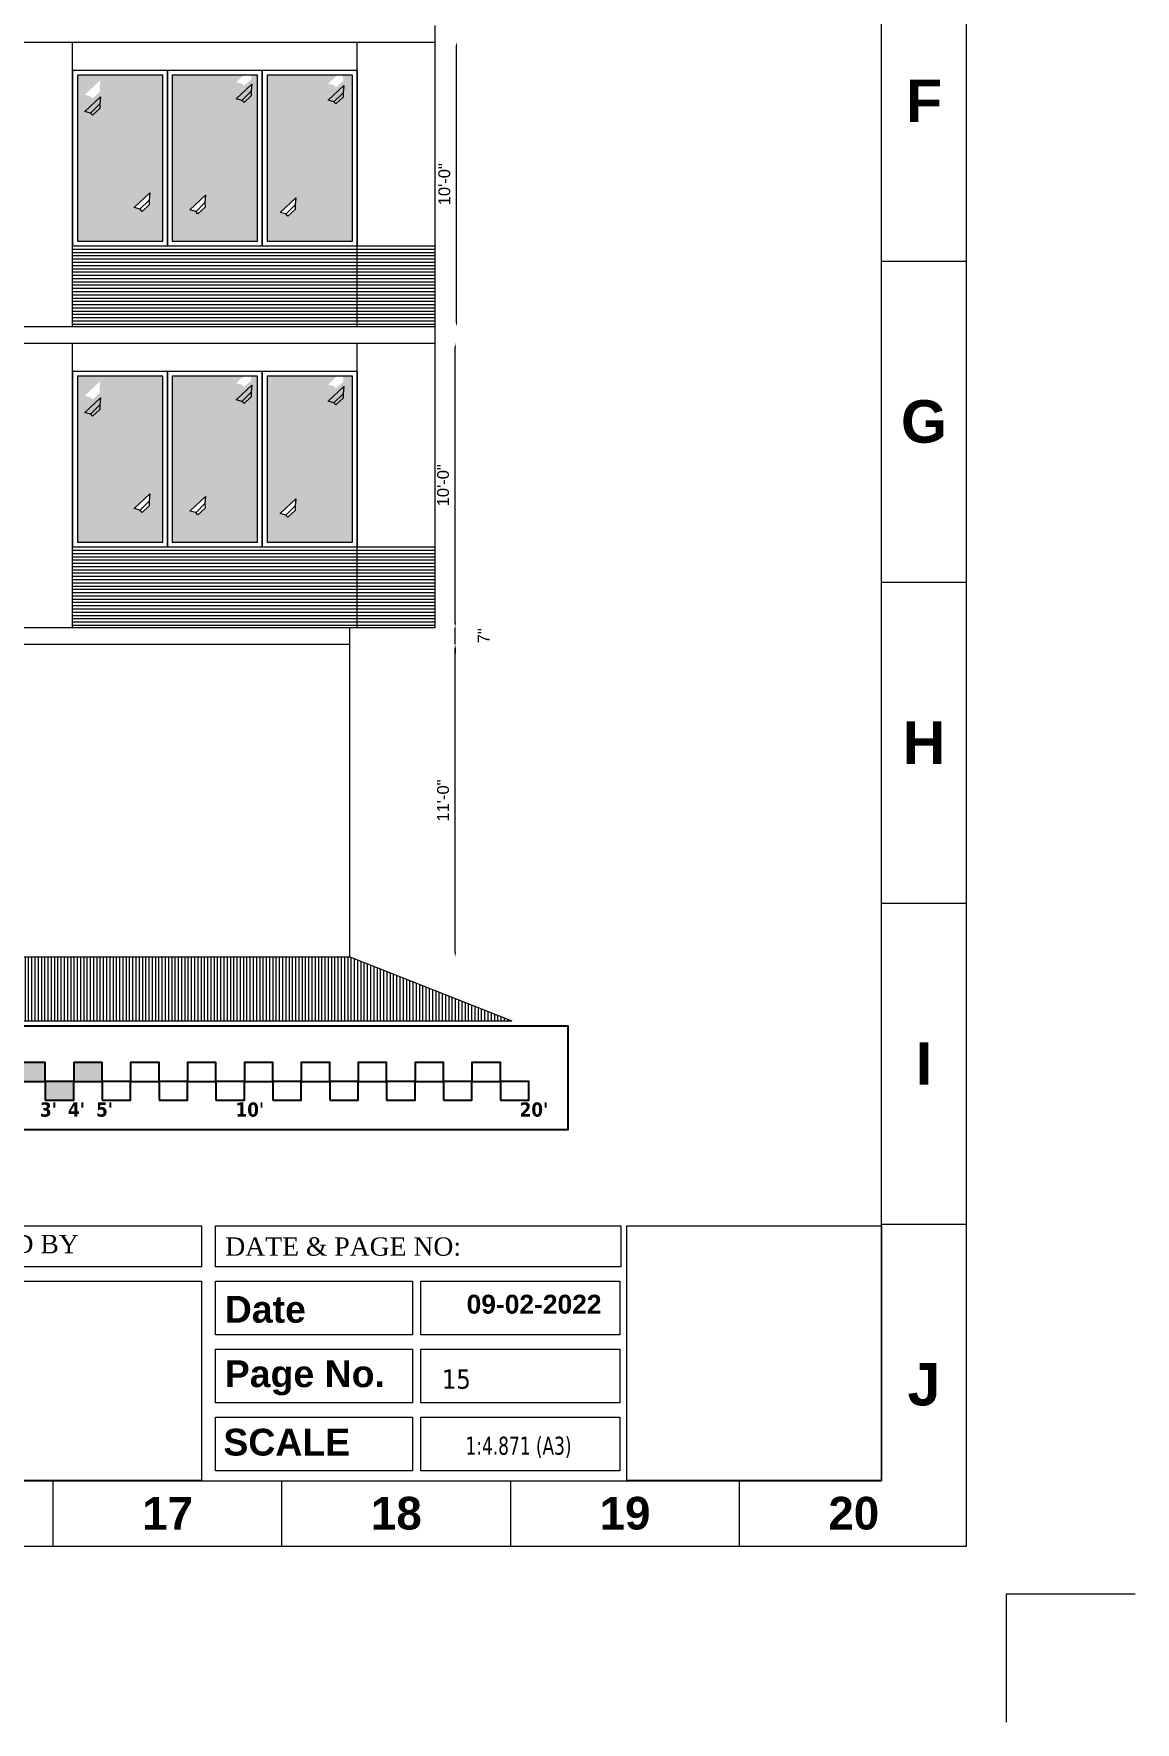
# Model space of a CAD drawing. Header units: inches. Extents: x -250485 to 735580, y -140410 to 288049.
# Drawn here: x 57968 to 58432, y 20857 to 21569 of the extents above; entities that cross this region are included whole.
import ezdxf

# ---------------------------------------------------------------- set-up
doc = ezdxf.new("R2010")
doc.units = ezdxf.units.IN
doc.header["$MEASUREMENT"] = 0
doc.header["$PDMODE"] = 35
doc.layers.get('0').update_dxf_attribs({"lineweight": 0})
doc.layers.get('Defpoints').update_dxf_attribs({"lineweight": 0})
doc.layers.add('-TB', color=7, linetype='Continuous')
for name, color, linetype, lineweight in [('AN-TEXT', 251, 'Continuous', 15), ('DIM 01', 250, 'Continuous', 9), ('DIM_WORKING', 7, 'Continuous', 0), ('FF-VALVES', 170, 'Continuous', 18), ('FIX', 251, 'Continuous', 0), ('Inline', 7, 'Continuous', 0), ('Layer1', 134, 'Continuous', 0), ('Line.1', 36, 'Continuous', 0), ('Outline', 7, 'Continuous', 0), ('Scale', 7, 'Continuous', 0), ('Scale_Text', 7, 'Continuous', 0), ('TEXT_TITLEBOX', 7, 'Continuous', 13), ('Titelblk', 7, 'Continuous', 25), ('TITLE', 7, 'Continuous', 20), ('Win', 5, 'Continuous', 0), ('window', 140, 'Continuous', 0)]:
    doc.layers.add(name, color=color, linetype=linetype, lineweight=lineweight)
doc.styles.add('arial narrow', font='tahoma.ttf')
doc.styles.add('isop', font='isocpeur.ttf')
doc.styles.add('SHT-TEXT-1', font='times.ttf', dxfattribs={"height": 12})
doc.styles.get("Standard").update_dxf_attribs({"font": 'arialbd.ttf', "height": 24})
doc.styles.add('SX', font='arial.ttf')
doc.dimstyles.new('DIM1', dxfattribs={"dimtxt": 15, "dimasz": 24, "dimexe": 0, "dimexo": 0, "dimgap": 20, "dimtad": 0, "dimdec": 0, "dimzin": 3, "dimdsep": 46, "dimlunit": 3, "dimtxsty": 'SX', "dimblk": 'OPEN30', "dimcen": 0, "dimse1": 1, "dimse2": 1, "dimclrd": 256, "dimclrt": 2, "dimadec": 0, "dimazin": 0, "dimtfac": 1, "dimtdec": 0, "dimtmove": 2, "dimatfit": 0, "dimldrblk": 'OPEN30', "dimfxl": 1, "dimtvp": 1, "dimtolj": 1, "dimtzin": 3, "dimlwd": -1, "dimarcsym": 0})
pattern_1 = [(0, (48924.7229, 18004.5232), (4e-16, 1.375), [])]
pattern_2 = [(0, (48924.7229, 18131.5232), (4e-16, 1.375), [])]

# ---------------------------------------------------------------- blocks, each defined once
blk = doc.blocks.new('*D478')
at = {"layer": 'Defpoints', "color": 0, "ltscale": 30, "transparency": 16777216}
for p in [(58100.92, 21311.64), (58145.32, 21311.64), (58100.92, 21179.64)]:
    blk.add_point(p, dxfattribs=at)
at = {"layer": 'DIM_WORKING', "ltscale": 30, "transparency": 16777216}
blk.add_line((58145.32, 21181.64), (58145.32, 21309.64), dxfattribs=at)
for points in [[(58144.99, 21309.64), (58145.65, 21309.64), (58145.32, 21311.64)], [(58144.99, 21181.64), (58145.65, 21181.64), (58145.32, 21179.64)]]:
    blk.add_solid(points, dxfattribs=at)
at = {"layer": 'DIM_WORKING', "ltscale": 30, "transparency": 16777216, "insert": (58140.21, 21245.64), "char_height": 5, "attachment_point": 5, "rotation": 90, "style": 'SX'}
blk.add_mtext('\\A1;11\'-0"', dxfattribs=at)
blk = doc.blocks.new('_Open30')
at = {"color": 0, "linetype": 'ByBlock', "lineweight": -2}
for p, q in [((-1, 0.27), (0, 0)), ((0, 0), (-1, -0.27)), ((0, 0), (-1, 0))]:
    blk.add_line(p, q, dxfattribs=at)
blk = doc.blocks.new('*D479')
at = {"layer": 'Defpoints', "color": 0, "ltscale": 30, "transparency": 16777216}
for p in [(58136.92, 21318.64), (58145.32, 21318.64), (58100.92, 21311.64)]:
    blk.add_point(p, dxfattribs=at)
at = {"layer": 'DIM_WORKING', "ltscale": 30, "transparency": 16777216}
for p, q in [((58145.32, 21320.64), (58145.32, 21322.64)), ((58145.32, 21311.64), (58145.32, 21318.64)), ((58145.32, 21309.64), (58145.32, 21307.64))]:
    blk.add_line(p, q, dxfattribs=at)
for points in [[(58144.99, 21320.64), (58145.65, 21320.64), (58145.32, 21318.64)], [(58144.99, 21309.64), (58145.65, 21309.64), (58145.32, 21311.64)]]:
    blk.add_solid(points, dxfattribs=at)
at = {"layer": 'DIM_WORKING', "ltscale": 30, "transparency": 16777216, "insert": (58157.32, 21315.14), "char_height": 5, "attachment_point": 5, "rotation": 90, "style": 'SX'}
blk.add_mtext('\\A1;7"', dxfattribs=at)
blk = doc.blocks.new('*D480')
at = {"layer": 'Defpoints', "color": 0, "ltscale": 30, "transparency": 16777216}
for p in [(58136.92, 21438.64), (58145.32, 21438.64), (58136.92, 21318.64)]:
    blk.add_point(p, dxfattribs=at)
at = {"layer": 'DIM_WORKING', "ltscale": 30, "transparency": 16777216}
blk.add_line((58145.32, 21320.64), (58145.32, 21436.64), dxfattribs=at)
for points in [[(58144.99, 21436.64), (58145.65, 21436.64), (58145.32, 21438.64)], [(58144.99, 21320.64), (58145.65, 21320.64), (58145.32, 21318.64)]]:
    blk.add_solid(points, dxfattribs=at)
at = {"layer": 'DIM_WORKING', "ltscale": 30, "transparency": 16777216, "insert": (58140.21, 21378.64), "char_height": 5, "attachment_point": 5, "rotation": 90, "style": 'SX'}
blk.add_mtext('\\A1;10\'-0"', dxfattribs=at)
blk = doc.blocks.new('*D481')
at = {"layer": 'Defpoints', "color": 0, "ltscale": 30, "transparency": 16777216}
for p in [(58136.92, 21565.64), (58145.84, 21565.64), (58136.92, 21445.64)]:
    blk.add_point(p, dxfattribs=at)
at = {"layer": 'DIM_WORKING', "ltscale": 30, "transparency": 16777216}
blk.add_line((58145.84, 21447.64), (58145.84, 21563.64), dxfattribs=at)
for points in [[(58145.51, 21563.64), (58146.18, 21563.64), (58145.84, 21565.64)], [(58145.51, 21447.64), (58146.18, 21447.64), (58145.84, 21445.64)]]:
    blk.add_solid(points, dxfattribs=at)
at = {"layer": 'DIM_WORKING', "ltscale": 30, "transparency": 16777216, "insert": (58140.74, 21505.64), "char_height": 5, "attachment_point": 5, "rotation": 90, "style": 'SX'}
blk.add_mtext('\\A1;10\'-0"', dxfattribs=at)
blk = doc.blocks.new('PAGE')
at = {"layer": 'Inline', "color": 252, "lineweight": 15}
blk.add_lwpolyline([(178051640.63, 22656441.11), (178051640.63, 22657235.79), (178050505.36, 22657235.79), (178050505.36, 22656441.11)], close=True, dxfattribs=at)
at = {"layer": 'Outline', "color": 252, "lineweight": 15}
for p, q in [((178051662.57, 22656424.24), (178051662.57, 22657252.66)), ((178050483.42, 22656424.24), (178051662.57, 22656424.24))]:
    blk.add_line(p, q, dxfattribs=at)
at = {"layer": 'Scale', "color": 252, "lineweight": 9}
for p, q in [((178051640.63, 22656755.67), (178051662.57, 22656755.67)), ((178051640.63, 22656672.88), (178051662.57, 22656672.88)), ((178051640.63, 22656590.1), (178051662.57, 22656590.1)), ((178051640.63, 22656507.32), (178051662.57, 22656507.32)), ((178051640.63, 22656507.32), (178051662.57, 22656507.32)), ((178051640.63, 22656507.32), (178051662.57, 22656507.32)), ((178051426.98, 22656424.24), (178051426.98, 22656441.11)), ((178051485.98, 22656424.24), (178051485.98, 22656441.11)), ((178051544.98, 22656424.24), (178051544.98, 22656441.11)), ((178051603.97, 22656424.24), (178051603.97, 22656441.11))]:
    blk.add_line(p, q, dxfattribs=at)
at = {"layer": 'Scale_Text', "color": 252, "lineweight": 13, "attachment_point": 5}
for s, insert, char_height, width in [('F', (178051651.6, 22656797.06), 10.97, 8.3603), ('G', (178051651.6, 22656714.27), 10.97, 8.3603), ('H', (178051651.6, 22656631.49), 10.97, 8.3603), ('I', (178051651.6, 22656548.71), 10.97, 8.3603), ('J', (178051651.6, 22656465.93), 10.97, 8.3603), ('17', (178051456.48, 22656432.67), 8.435, 2.5102), ('18', (178051515.48, 22656432.67), 8.435, 2.5102), ('19', (178051574.48, 22656432.67), 8.435, 2.5102), ('20', (178051633.47, 22656432.67), 8.435, 2.5102)]:
    blk.add_mtext(s, dxfattribs=dict(at, insert=insert, char_height=char_height, width=width))
blk = doc.blocks.new('Title')
at = {"layer": 'Defpoints', "color": 1, "ltscale": 10}
blk.add_lwpolyline([(-98623, -88042.4), (-98623, -87942.4), (-98523, -87942.4)], dxfattribs=at)
at = {"layer": 'Titelblk', "color": 3, "linetype": 'Continuous', "lineweight": 0, "xscale": 3.014611567961765, "yscale": 3.014611567959946, "zscale": 3.014611567966516}
blk.add_blockref('PAGE', (-536855255.8, -68388224), dxfattribs=at)

msp = doc.modelspace()

# ---------------------------------------------------------------- hatches: boundary and pattern name
at = {"layer": 'DIM 01', "lineweight": -2}
h = msp.add_hatch(color=2, dxfattribs=at)
h.dxf.hatch_style = 1
h.paths.add_polyline_path([(57948.37, 21135.07), (57936.37, 21135.07), (57936.37, 21127.13), (57948.37, 21127.13)])
h.paths.add_polyline_path([(57972.37, 21135.07), (57960.37, 21135.07), (57960.37, 21127.13), (57972.37, 21127.13)])
h.paths.add_polyline_path([(57984.37, 21127.13), (57972.37, 21127.13), (57972.37, 21119.19), (57984.37, 21119.19)])
h.paths.add_polyline_path([(57960.37, 21127.13), (57948.37, 21127.13), (57948.37, 21119.19), (57960.37, 21119.19)])
h.paths.add_polyline_path([(57996.37, 21135.07), (57984.37, 21135.07), (57984.37, 21127.13), (57996.37, 21127.13)])
at = {"layer": 'DIM_WORKING', "ltscale": 30}
h = msp.add_hatch(color=256, dxfattribs=at)
h.set_gradient(color1=(191, 203, 212), one_color=1, tint=1, name='CURVED')
h.paths.add_polyline_path([(57992.33, 21541.82), (57991.47, 21542.69), (57989.03, 21543.38), (57995.6, 21549.57), (57995.34, 21546.52), (57995.38, 21544.61)], flags=16)
h.paths.add_polyline_path([(58016.48, 21501.97), (58016.22, 21498.92), (58016.26, 21497.01), (58013.2, 21494.22), (58012.35, 21495.09), (58009.91, 21495.78)], flags=16)
h.paths.add_polyline_path([(58039.99, 21500.98), (58039.73, 21497.93), (58039.77, 21496.02), (58036.71, 21493.23), (58035.86, 21494.1), (58033.42, 21494.79)], flags=16)
h.paths.add_polyline_path([(58078.03, 21499.98), (58077.78, 21496.93), (58077.82, 21495.02), (58074.76, 21492.23), (58073.9, 21493.1), (58071.46, 21493.78)], flags=16)
h.paths.add_polyline_path([(58101.92, 21551.64), (58065.92, 21551.64), (58065.92, 21481.64), (58101.92, 21481.64)])
h.paths.add_polyline_path([(58061.92, 21551.64), (58025.92, 21551.64), (58025.92, 21481.64), (58061.92, 21481.64)])
h.paths.add_polyline_path([(58021.92, 21551.64), (57985.92, 21551.64), (57985.92, 21481.64), (58021.92, 21481.64)])
h.paths.add_polyline_path([(58059.24, 21551.64), (58056.02, 21551.64), (58052.93, 21548.72), (58055.37, 21548.04), (58056.22, 21547.17), (58059.28, 21549.96)])
h.paths.add_polyline_path([(58098.07, 21551.64), (58095.48, 21551.64), (58091.72, 21548.09), (58094.16, 21547.41), (58095.02, 21546.54), (58098.08, 21549.33), (58098.03, 21551.24)])
h = msp.add_hatch(color=256, dxfattribs=at)
h.set_gradient(color1=(191, 203, 212), one_color=1, tint=1, name='CURVED')
h.paths.add_polyline_path([(57992.33, 21414.82), (57991.47, 21415.69), (57989.03, 21416.38), (57995.6, 21422.57), (57995.34, 21419.52), (57995.38, 21417.61)], flags=16)
h.paths.add_polyline_path([(58016.48, 21374.97), (58016.22, 21371.92), (58016.26, 21370.01), (58013.2, 21367.22), (58012.35, 21368.09), (58009.91, 21368.78)], flags=16)
h.paths.add_polyline_path([(58039.99, 21373.98), (58039.73, 21370.93), (58039.77, 21369.02), (58036.71, 21366.23), (58035.86, 21367.1), (58033.42, 21367.79)], flags=16)
h.paths.add_polyline_path([(58078.03, 21372.98), (58077.78, 21369.93), (58077.82, 21368.02), (58074.76, 21365.23), (58073.9, 21366.1), (58071.46, 21366.78)], flags=16)
h.paths.add_polyline_path([(58101.92, 21424.64), (58065.92, 21424.64), (58065.92, 21354.64), (58101.92, 21354.64)])
h.paths.add_polyline_path([(58061.92, 21424.64), (58025.92, 21424.64), (58025.92, 21354.64), (58061.92, 21354.64)])
h.paths.add_polyline_path([(58021.92, 21424.64), (57985.92, 21424.64), (57985.92, 21354.64), (58021.92, 21354.64)])
h.paths.add_polyline_path([(58059.24, 21424.64), (58056.02, 21424.64), (58052.93, 21421.72), (58055.37, 21421.04), (58056.22, 21420.17), (58059.28, 21422.96)])
h.paths.add_polyline_path([(58098.07, 21424.64), (58095.48, 21424.64), (58091.72, 21421.09), (58094.16, 21420.41), (58095.02, 21419.54), (58098.08, 21422.33), (58098.03, 21424.24)])
at = {"layer": 'FIX', "ltscale": 30}
h = msp.add_hatch(dxfattribs=at)
h.set_pattern_fill('ANSI31', color=256, scale=11, angle=315, style=0)
h.set_pattern_definition(pattern_2)
h.paths.add_polyline_path([(58103.92, 21479.64), (58063.92, 21479.64), (58023.92, 21479.64), (57983.92, 21479.64), (57983.92, 21445.64), (58103.92, 21445.64)])
h = msp.add_hatch(dxfattribs=at)
h.set_pattern_fill('ANSI31', color=256, scale=11, angle=315, style=0)
h.set_pattern_definition(pattern_2)
h.paths.add_polyline_path([(58136.92, 21479.64), (58103.92, 21479.64), (58103.92, 21445.64), (58136.92, 21445.64)])
h = msp.add_hatch(dxfattribs=at)
h.set_pattern_fill('ANSI31', color=256, scale=11, angle=315, style=0)
h.set_pattern_definition(pattern_1)
h.paths.add_polyline_path([(58103.92, 21352.64), (58063.92, 21352.64), (58023.92, 21352.64), (57983.92, 21352.64), (57983.92, 21318.64), (58103.92, 21318.64)])
h = msp.add_hatch(dxfattribs=at)
h.set_pattern_fill('ANSI31', color=256, scale=11, angle=315, style=0)
h.set_pattern_definition(pattern_1)
h.paths.add_polyline_path([(58136.92, 21352.64), (58103.92, 21352.64), (58103.92, 21318.64), (58136.92, 21318.64)])
at = {"layer": 'Line.1', "ltscale": 30}
h = msp.add_hatch(dxfattribs=at)
h.set_pattern_fill('ANSI31', color=256, scale=11, angle=225, style=0)
h.set_pattern_definition([(270, (48924.7229, 18004.5232), (1.375, -3e-16), [])])
h.paths.add_polyline_path([(58169.17, 21152.64), (58100.92, 21179.64), (56612.69, 21179.64), (56555.72, 21152.64)])

# ---------------------------------------------------------------- linework, layer by layer
at = {"layer": 'DIM 01', "color": 7, "lineweight": -2}
for points in [[(57860.23, 21150.55), (58192.86, 21150.55), (58192.86, 21106.78), (57860.23, 21106.78)], [(57960.37, 21127.13), (57972.37, 21127.13), (57972.37, 21135.07), (57960.37, 21135.07)], [(57984.37, 21127.13), (57996.37, 21127.13), (57996.37, 21135.07), (57984.37, 21135.07)], [(58008.37, 21127.13), (58020.37, 21127.13), (58020.37, 21135.07), (58008.37, 21135.07)], [(58032.37, 21127.13), (58044.37, 21127.13), (58044.37, 21135.07), (58032.37, 21135.07)], [(58056.37, 21127.13), (58068.37, 21127.13), (58068.37, 21135.07), (58056.37, 21135.07)], [(58080.37, 21127.13), (58092.37, 21127.13), (58092.37, 21135.07), (58080.37, 21135.07)], [(58104.37, 21127.13), (58116.37, 21127.13), (58116.37, 21135.07), (58104.37, 21135.07)], [(58128.37, 21127.13), (58140.37, 21127.13), (58140.37, 21135.07), (58128.37, 21135.07)], [(58152.37, 21127.13), (58164.37, 21127.13), (58164.37, 21135.07), (58152.37, 21135.07)], [(57972.37, 21119.19), (57984.37, 21119.19), (57984.37, 21127.13), (57972.37, 21127.13)], [(57996.37, 21119.19), (58008.37, 21119.19), (58008.37, 21127.13), (57996.37, 21127.13)], [(58020.37, 21119.19), (58032.37, 21119.19), (58032.37, 21127.13), (58020.37, 21127.13)], [(58044.37, 21119.19), (58056.37, 21119.19), (58056.37, 21127.13), (58044.37, 21127.13)], [(58068.37, 21119.19), (58080.37, 21119.19), (58080.37, 21127.13), (58068.37, 21127.13)], [(58092.37, 21119.19), (58104.37, 21119.19), (58104.37, 21127.13), (58092.37, 21127.13)], [(58116.37, 21119.19), (58128.37, 21119.19), (58128.37, 21127.13), (58116.37, 21127.13)], [(58140.37, 21119.19), (58152.37, 21119.19), (58152.37, 21127.13), (58140.37, 21127.13)], [(58164.37, 21119.19), (58176.37, 21119.19), (58176.37, 21127.13), (58164.37, 21127.13)]]:
    msp.add_lwpolyline(points, close=True, dxfattribs=at)
at = {"layer": 'DIM_WORKING', "ltscale": 30}
for p, q in [((57983.92, 21553.64), (57983.92, 21479.64)), ((58103.92, 21479.64), (58103.92, 21553.64)), ((57983.92, 21479.64), (58103.92, 21479.64)), ((57983.92, 21426.64), (57983.92, 21352.64)), ((58103.92, 21352.64), (58103.92, 21426.64)), ((57983.92, 21352.64), (58103.92, 21352.64)), ((58100.92, 21179.64), (58169.17, 21152.64))]:
    msp.add_line(p, q, dxfattribs=at)
at = {"layer": 'FIX', "ltscale": 30}
for p, q in [((58136.92, 21445.64), (58136.92, 21572.64)), ((57983.92, 21445.64), (57983.92, 21565.64)), ((58103.92, 21445.64), (58103.92, 21565.64)), ((58136.92, 21318.64), (58136.92, 21445.64)), ((57983.92, 21318.64), (57983.92, 21438.64)), ((58103.92, 21318.64), (58103.92, 21438.64)), ((58100.92, 21179.64), (58100.92, 21318.64))]:
    msp.add_line(p, q, dxfattribs=at)
for points in [[(57983.92, 21479.64), (58136.92, 21479.64)], [(56612.69, 21445.64), (58136.92, 21445.64)], [(56612.69, 21438.64), (58136.92, 21438.64)], [(57983.92, 21352.64), (58136.92, 21352.64)], [(56612.69, 21318.64), (58136.92, 21318.64)], [(56612.69, 21318.64), (58100.92, 21318.64)], [(56612.69, 21311.64), (58100.92, 21311.64)], [(56612.69, 21179.64), (58100.92, 21179.64)]]:
    msp.add_lwpolyline(points, dxfattribs=at)
at = {"layer": 'Layer1', "ltscale": 30}
for p, q in [((57989.03, 21536.38), (57995.6, 21542.57)), ((58052.93, 21541.72), (58059.5, 21547.92)), ((58055.21, 21540.88), (58059.24, 21544.87)), ((58056.22, 21540.17), (58059.28, 21542.96)), ((58091.72, 21541.09), (58098.29, 21547.29)), ((58094, 21540.25), (58098.03, 21544.24)), ((58095.02, 21539.54), (58098.08, 21542.33)), ((57991.31, 21535.53), (57995.34, 21539.52)), ((57992.33, 21534.82), (57995.38, 21537.61)), ((58009.91, 21495.78), (58016.48, 21501.97)), ((58012.18, 21494.93), (58016.22, 21498.92)), ((58033.42, 21494.79), (58039.99, 21500.98)), ((58071.46, 21493.78), (58078.03, 21499.98)), ((58013.2, 21494.22), (58016.26, 21497.01)), ((58035.7, 21493.94), (58039.73, 21497.93)), ((58036.71, 21493.23), (58039.77, 21496.02)), ((58073.74, 21492.94), (58077.78, 21496.93)), ((58074.76, 21492.23), (58077.82, 21495.02)), ((58052.93, 21414.72), (58059.5, 21420.92)), ((57989.03, 21409.38), (57995.6, 21415.57)), ((58055.21, 21413.88), (58059.24, 21417.87)), ((58056.22, 21413.17), (58059.28, 21415.96)), ((58091.72, 21414.09), (58098.29, 21420.29)), ((58094, 21413.25), (58098.03, 21417.24)), ((58095.02, 21412.54), (58098.08, 21415.33)), ((57991.31, 21408.53), (57995.34, 21412.52)), ((57992.33, 21407.82), (57995.38, 21410.61)), ((58009.91, 21368.78), (58016.48, 21374.97)), ((58012.18, 21367.93), (58016.22, 21371.92)), ((58033.42, 21367.79), (58039.99, 21373.98)), ((58035.7, 21366.94), (58039.73, 21370.93)), ((58071.46, 21366.78), (58078.03, 21372.98)), ((58013.2, 21367.22), (58016.26, 21370.01)), ((58036.71, 21366.23), (58039.77, 21369.02)), ((58073.74, 21365.94), (58077.78, 21369.93)), ((58074.76, 21365.23), (58077.82, 21368.02))]:
    msp.add_line(p, q, dxfattribs=at)
for points in [[(57995.6, 21542.57), (57995.34, 21539.52), (57995.38, 21537.61), (57992.33, 21534.82), (57991.47, 21535.69), (57989.03, 21536.38)], [(58059.5, 21547.92), (58059.24, 21544.87), (58059.28, 21542.96), (58056.22, 21540.17), (58055.37, 21541.04), (58052.93, 21541.72)], [(58098.29, 21547.29), (58098.03, 21544.24), (58098.08, 21542.33), (58095.02, 21539.54), (58094.16, 21540.41), (58091.72, 21541.09)], [(58016.48, 21501.97), (58016.22, 21498.92), (58016.26, 21497.01), (58013.2, 21494.22), (58012.35, 21495.09), (58009.91, 21495.78)], [(58039.99, 21500.98), (58039.73, 21497.93), (58039.77, 21496.02), (58036.71, 21493.23), (58035.86, 21494.1), (58033.42, 21494.79)], [(58078.03, 21499.98), (58077.78, 21496.93), (58077.82, 21495.02), (58074.76, 21492.23), (58073.9, 21493.1), (58071.46, 21493.78)], [(58059.5, 21420.92), (58059.24, 21417.87), (58059.28, 21415.96), (58056.22, 21413.17), (58055.37, 21414.04), (58052.93, 21414.72)], [(57995.6, 21415.57), (57995.34, 21412.52), (57995.38, 21410.61), (57992.33, 21407.82), (57991.47, 21408.69), (57989.03, 21409.38)], [(58098.29, 21420.29), (58098.03, 21417.24), (58098.08, 21415.33), (58095.02, 21412.54), (58094.16, 21413.41), (58091.72, 21414.09)], [(58016.48, 21374.97), (58016.22, 21371.92), (58016.26, 21370.01), (58013.2, 21367.22), (58012.35, 21368.09), (58009.91, 21368.78)], [(58039.99, 21373.98), (58039.73, 21370.93), (58039.77, 21369.02), (58036.71, 21366.23), (58035.86, 21367.1), (58033.42, 21367.79)], [(58078.03, 21372.98), (58077.78, 21369.93), (58077.82, 21368.02), (58074.76, 21365.23), (58073.9, 21366.1), (58071.46, 21366.78)]]:
    msp.add_lwpolyline(points, dxfattribs=at)
at = {"layer": 'Line.1', "ltscale": 30}
msp.add_lwpolyline([(56555.72, 21152.64), (58169.17, 21152.64)], dxfattribs=at)
at = {"layer": 'TEXT_TITLEBOX'}
for p, q in [((57903.27, 21066.15), (58038.34, 21066.15)), ((58038.34, 21066.15), (58038.34, 21048.87)), ((58044.14, 21048.87), (58044.14, 21066.15)), ((58044.14, 21066.15), (58215.17, 21066.15)), ((58215.17, 21066.15), (58215.17, 21048.87)), ((58217.71, 20958.7), (58217.71, 21066.15)), ((58217.71, 21066.15), (58325.16, 21066.15)), ((58325.16, 21066.15), (58325.16, 20958.7)), ((58038.34, 21048.87), (57903.27, 21048.87)), ((58215.17, 21048.87), (58044.14, 21048.87)), ((57903.27, 21042.81), (58038.34, 21042.81)), ((58038.34, 21042.81), (58038.34, 20958.7)), ((58044.14, 21020.18), (58044.14, 21042.81)), ((58044.14, 21042.81), (58127.29, 21042.81)), ((58127.29, 21042.81), (58127.29, 21020.18)), ((58130.83, 21020.18), (58130.83, 21042.81)), ((58130.83, 21042.81), (58214.73, 21042.81)), ((58214.73, 21042.81), (58214.73, 21020.18)), ((58127.29, 21020.18), (58044.14, 21020.18)), ((58214.73, 21020.18), (58130.83, 21020.18)), ((58044.14, 20991.49), (58044.14, 21014.12)), ((58044.14, 21014.12), (58127.29, 21014.12)), ((58127.29, 21014.12), (58127.29, 20991.49)), ((58130.83, 20991.49), (58130.83, 21014.12)), ((58130.83, 21014.12), (58214.73, 21014.12)), ((58214.73, 21014.12), (58214.73, 20991.49)), ((58127.29, 20991.49), (58044.14, 20991.49)), ((58214.73, 20991.49), (58130.83, 20991.49)), ((58044.14, 20962.8), (58044.14, 20985.43)), ((58044.14, 20985.43), (58127.29, 20985.43)), ((58127.29, 20985.43), (58127.29, 20962.8)), ((58130.83, 20962.8), (58130.83, 20985.43)), ((58130.83, 20985.43), (58214.73, 20985.43)), ((58214.73, 20985.43), (58214.73, 20962.8)), ((58038.34, 20958.7), (57903.27, 20958.7)), ((58127.29, 20962.8), (58044.14, 20962.8)), ((58214.73, 20962.8), (58130.83, 20962.8)), ((58325.16, 20958.7), (58217.71, 20958.7))]:
    msp.add_line(p, q, dxfattribs=at)
at = {"layer": 'Win', "ltscale": 30}
for points in [[(56842.17, 21565.64), (58136.92, 21565.64)], [(56842.17, 21445.64), (58136.92, 21445.64)]]:
    msp.add_lwpolyline(points, dxfattribs=at)
at = {"layer": 'window', "ltscale": 30}
for p, q in [((58023.92, 21553.64), (58023.92, 21479.64)), ((58063.92, 21553.64), (58063.92, 21479.64)), ((58103.92, 21553.64), (58103.92, 21479.64)), ((58023.92, 21426.64), (58023.92, 21352.64)), ((58063.92, 21426.64), (58063.92, 21352.64)), ((58103.92, 21426.64), (58103.92, 21352.64))]:
    msp.add_line(p, q, dxfattribs=at)
for points in [[(58023.92, 21553.64), (57983.92, 21553.64), (57983.92, 21479.64), (58023.92, 21479.64)], [(58021.92, 21551.64), (57985.92, 21551.64), (57985.92, 21481.64), (58021.92, 21481.64)], [(58063.92, 21553.64), (58023.92, 21553.64), (58023.92, 21479.64), (58063.92, 21479.64)], [(58061.92, 21551.64), (58025.92, 21551.64), (58025.92, 21481.64), (58061.92, 21481.64)], [(58103.92, 21553.64), (58063.92, 21553.64), (58063.92, 21479.64), (58103.92, 21479.64)], [(58101.92, 21551.64), (58065.92, 21551.64), (58065.92, 21481.64), (58101.92, 21481.64)], [(58023.92, 21426.64), (57983.92, 21426.64), (57983.92, 21352.64), (58023.92, 21352.64)], [(58021.92, 21424.64), (57985.92, 21424.64), (57985.92, 21354.64), (58021.92, 21354.64)], [(58063.92, 21426.64), (58023.92, 21426.64), (58023.92, 21352.64), (58063.92, 21352.64)], [(58061.92, 21424.64), (58025.92, 21424.64), (58025.92, 21354.64), (58061.92, 21354.64)], [(58103.92, 21426.64), (58063.92, 21426.64), (58063.92, 21352.64), (58103.92, 21352.64)], [(58101.92, 21424.64), (58065.92, 21424.64), (58065.92, 21354.64), (58101.92, 21354.64)]]:
    msp.add_lwpolyline(points, close=True, dxfattribs=at)

# ---------------------------------------------------------------- block references
at = {"layer": 'TITLE', "xscale": 0.5425392190591083, "yscale": 0.5425392190518323, "zscale": 0.5425392145730539}
msp.add_blockref('Title', (111884.79, 68623.22), dxfattribs=at)

# ---------------------------------------------------------------- texts
at = {"layer": '-TB', "lineweight": 0, "insert": (58139.73, 21005.6), "char_height": 8.106, "width": 41.7238, "attachment_point": 1, "style": 'arial narrow'}
msp.add_mtext('15', dxfattribs=at)
at = {"layer": 'AN-TEXT', "lineweight": 25, "char_height": 6, "width": 8.2447, "attachment_point": 1, "style": 'isop'}
for s, insert in [("{\\fTahoma|b1|i0|c0|p34;\\C7;3'}", (57970.14, 21118.28)), ("{\\fTahoma|b1|i0|c0|p34;\\C7;4'}", (57981.98, 21118.28)), ("{\\fTahoma|b1|i0|c0|p34;\\C7;5'}", (57993.82, 21118.28)), ("{\\fTahoma|b1|i0|c0|p34;\\C7;10'}", (58052.67, 21118.28)), ("{\\fTahoma|b1|i0|c0|p34;\\C7;20'}", (58172.51, 21118.28))]:
    msp.add_mtext(s, dxfattribs=dict(at, insert=insert))
at = {"layer": 'FF-VALVES', "color": 7, "style": 'arial narrow', "width": 0.8}
msp.add_text('1:4.871 (A3)', height=7.5742, dxfattribs=at).set_placement((58149.68, 20969.66))
at = {"layer": 'TEXT_TITLEBOX', "lineweight": 25, "style": 'SHT-TEXT-1'}
for s, p in [('APPROVED BY', (57905.83, 21054.67)), ('DATE & PAGE NO:', (58048.33, 21053.61))]:
    msp.add_text(s, height=7.7219, dxfattribs=at).set_placement(p)
at = {"layer": 'TEXT_TITLEBOX', "lineweight": 25}
for s, height, p in [('Date', 11.303, (58048.1, 21025.36)), ('09-02-2022', 7.966, (58150.14, 21029.17)), ('Page No.', 11.303, (58048.11, 20998.15))]:
    msp.add_text(s, height=height, dxfattribs=at).set_placement(p)
at = {"layer": 'TEXT_TITLEBOX', "color": 1, "lineweight": 25}
msp.add_text('SCALE', height=11.303, dxfattribs=at).set_placement((58047.52, 20969.29))

# ---------------------------------------------------------------- dimensions: what is measured, and where the dimension line sits
at = {"layer": 'DIM_WORKING', "ltscale": 30}
for base, p1, p2, picture, middle in [((58145.84, 21565.64), (58136.92, 21445.64), (58136.92, 21565.64), '*D481', (58140.74, 21505.64)), ((58145.32, 21438.64), (58136.92, 21318.64), (58136.92, 21438.64), '*D480', (58140.21, 21378.64)), ((58145.32, 21318.64), (58100.92, 21311.64), (58136.92, 21318.64), '*D479', (58157.32, 21315.14)), ((58145.32, 21311.64), (58100.92, 21179.64), (58100.92, 21311.64), '*D478', (58140.21, 21245.64))]:
    dim = msp.add_linear_dim(base=base, p1=p1, p2=p2, angle=90, dimstyle='DIM1', override={"dimtxt": 5, "dimasz": 2, "dimgap": 3, "dimclrt": 256, "dimfxl": 4, "dimarcsym": 1}, dxfattribs=at)
    dim.commit()
    dim.dimension.update_dxf_attribs({"geometry": picture, "text_midpoint": middle})

doc.saveas('drawing.dxf')
